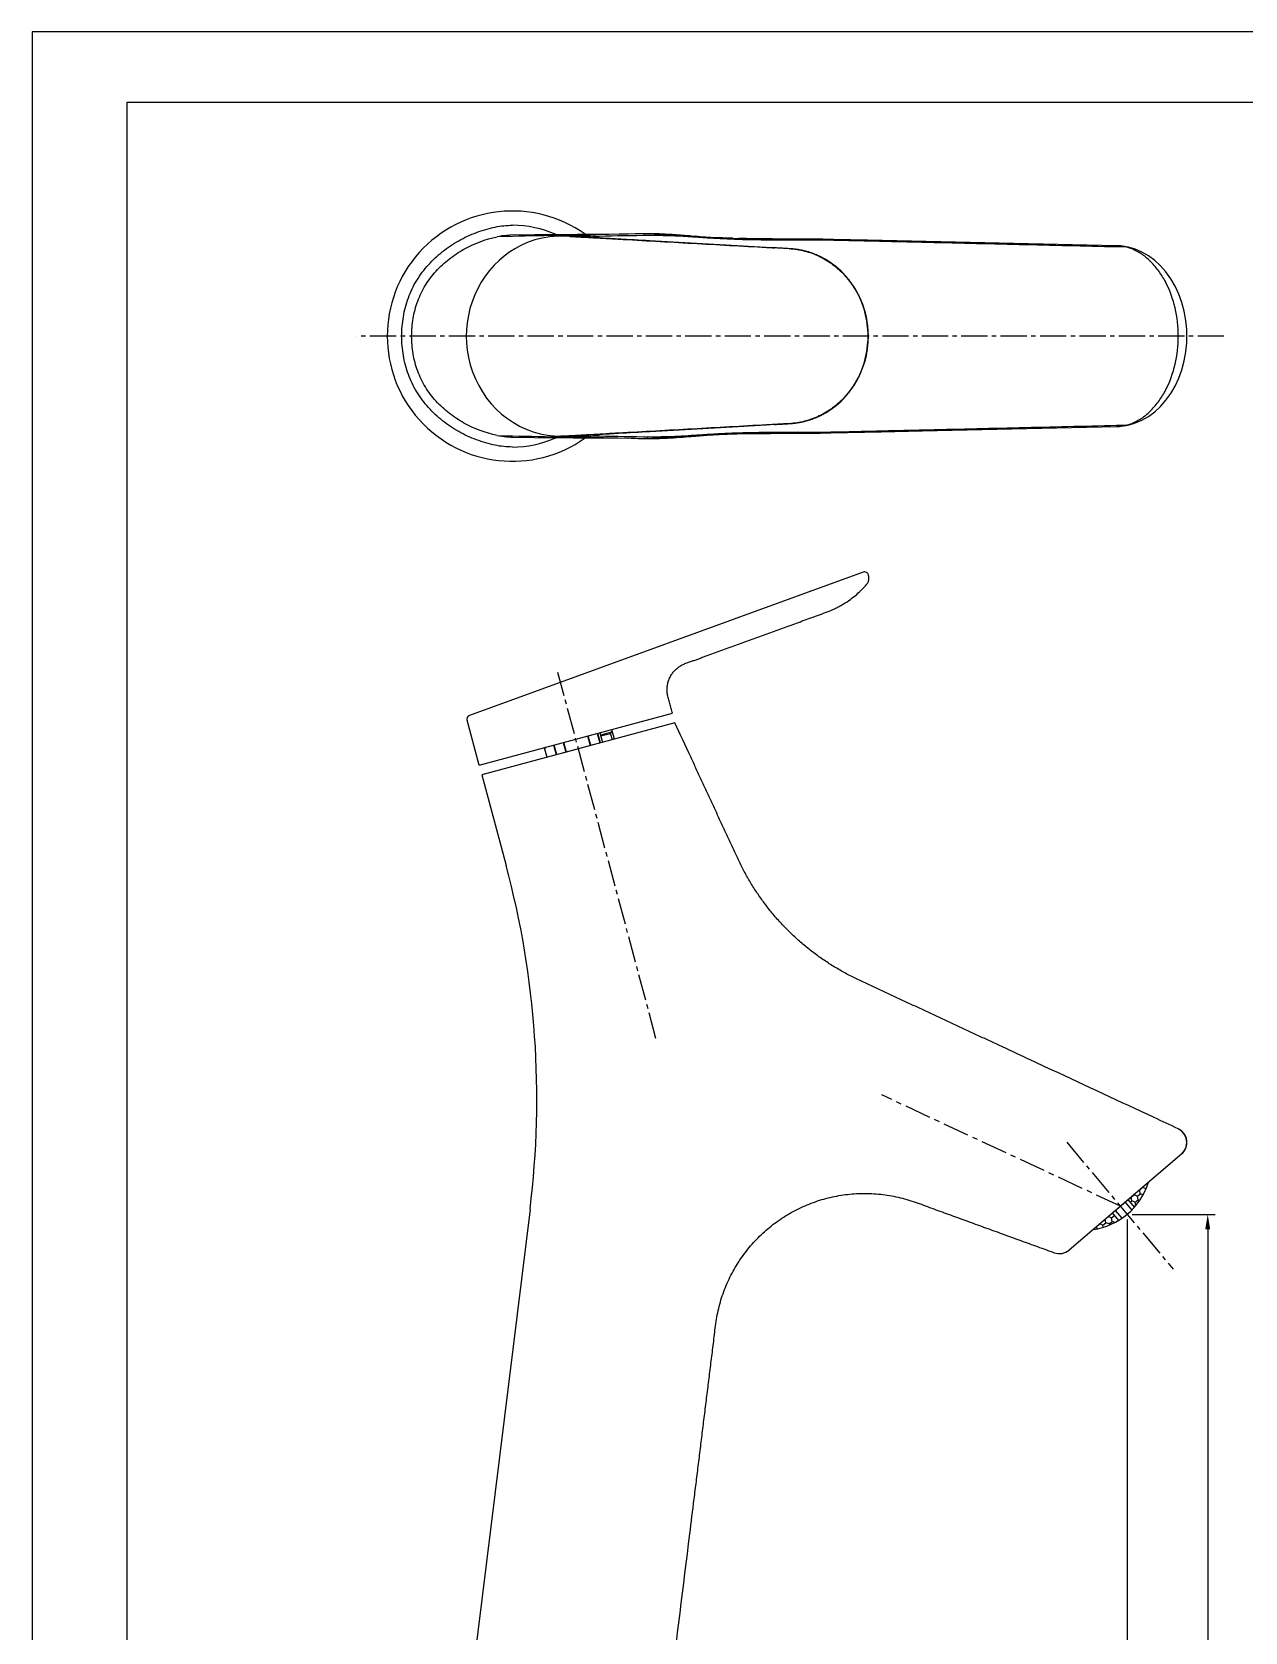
# Model space of a CAD drawing. Extents: x 33808 to 34228, y -33611 to -33017.
# Drawn here: x 33807.5 to 34049.9, y -33336.7 to -33017 of the extents above; entities that cross this region are included whole.
import ezdxf

# ---------------------------------------------------------------- set-up
doc = ezdxf.new("R2010")
doc.units = 0
doc.header["$LTSCALE"] = 7
doc.header["$MEASUREMENT"] = 0
doc.linetypes.add('CENTER', pattern=[2, 1.25, -0.25, 0.25, -0.25])
doc.linetypes.add('CENTER2', pattern=[1.125, 0.75, -0.125, 0.125, -0.125])
doc.layers.get('0').update_dxf_attribs({"color": 2, "linetype": 'CONTINUOUS'})
for name, color, linetype in [('08_ALL_FEATURES', 7, 'CONTINUOUS'), ('29313-SHAPE', 7, 'CONTINUOUS'), ('CENTER', 1, 'CENTER'), ('CL', 1, 'CENTER'), ('D', 2, 'CONTINUOUS'), ('DWG', 7, 'CONTINUOUS'), ('TLTB_BODY-SHAPE', 7, 'CONTINUOUS'), ('TXT', 4, 'CONTINUOUS')]:
    doc.layers.add(name, color=color, linetype=linetype)
doc.layers.add('외형선', color=7, linetype='CONTINUOUS', lineweight=30)

msp = doc.modelspace()

# ---------------------------------------------------------------- hatches: boundary and pattern name
at = {"layer": 'D', "ltscale": 0.6}
h = msp.add_hatch(dxfattribs=at)
h.set_pattern_fill('HONEY', color=256, scale=6, angle=400)
h.set_pattern_definition([(40, (30583.98104, -37463.3925), (0.4442972, 1.22069652), [0.75, -1.5]), (160, (30583.98104, -37463.3925), (-1.2793028, -0.2255756), [0.75, -1.5]), (100, (30583.98104, -37463.3925), (-0.8350056, 0.99512092), [-1.5, 0.75])])
h.paths.add_polyline_path([(34027.82, -33251.83, 0.104208), (34030.55, -33246.97), (34026.55, -33250.33)])
edge = h.paths.add_edge_path()
edge.add_line((34023.42, -33252.97), (34019.53, -33256.3))
edge.add_arc((34017.65, -33242.91), 13.52, 637.9964, 661.2819)
edge.add_line((34024.67, -33254.47), (34023.42, -33252.97))

# ---------------------------------------------------------------- linework, layer by layer
at = {"color": 7, "linetype": 'Continuous'}
for p, q in [((33973.61, -33124.96), (33894.94, -33153.59)), ((33974.69, -33125.63), (33974.65, -33125.5)), ((33896.84, -33163.5), (33894.44, -33154.55)), ((33935.99, -33155.08), (33897.4, -33165.42)), ((33916.16, -33158.32), (33935.47, -33153.15)), ((33896.84, -33163.5), (33916.16, -33158.32)), ((33920.5, -33157.16), (33921.02, -33159.09)), ((33920.98, -33157.03), (33921.5, -33158.96)), ((33923.11, -33157.24), (33921.18, -33157.75)), ((33923.11, -33157.24), (33923.46, -33156.62)), ((33923.11, -33157.24), (33923.43, -33158.44)), ((33923.92, -33158.31), (33923.4, -33156.38)), ((33909.88, -33160.01), (33910.39, -33161.94)), ((33911.81, -33159.49), (33912.33, -33161.42)), ((33897.4, -33165.42), (33902.26, -33183.55)), ((33897.4, -33165.42), (33902.26, -33183.55)), ((34037.23, -33241.18), (34014.74, -33260.4)), ((33907.03, -33252.24), (33883.38, -33443.51)), ((33907.03, -33252.24), (33883.38, -33443.51))]:
    msp.add_line(p, q, dxfattribs=at)
at = {"linetype": 'Continuous'}
msp.add_lwpolyline([(34227.53, -33611.02), (34227.53, -33017.02), (33807.53, -33017.02), (33807.53, -33611.02)], close=True, dxfattribs=at)
at = {"color": 7, "linetype": 'Continuous'}
for points in [[(33974.75, -33126.18), (33974.75, -33126.02), (33974.71, -33125.74), (33974.69, -33125.63)], [(34037.23, -33241.18), (34037.79, -33240.54), (34038.15, -33239.77), (34038.28, -33238.92), (34038.16, -33238.08), (34037.82, -33237.3), (34037.26, -33236.65), (34036.54, -33236.18)], [(34011.76, -33260.94), (34012.54, -33261.11), (34013.32, -33261.07), (34014.07, -33260.83), (34014.74, -33260.4)]]:
    msp.add_lwpolyline(points, dxfattribs=at)
for centre, radius, start, end in [((33895.21, -33154.34), 0.799, 109.974, 195.0358), ((33728.35, -33230.15), 180.04, 352.9525, 15), ((34035.28, -33238.9), 3, 310.4906, 65.0497), ((34012.79, -33258.12), 3, 249.9849, 310.5297)]:
    msp.add_arc(centre, radius, start, end, dxfattribs=at)
for points, knots in [([(33935.47, -33153.15), (33935.39, -33152.82), (33935.26, -33152.33), (33935.08, -33151.68), (33934.9, -33151.02), (33934.67, -33150.23), (33934.48, -33149.35), (33934.39, -33148.54), (33934.43, -33147.78), (33934.58, -33147.04), (33934.83, -33146.31), (33935.17, -33145.59), (33935.62, -33144.94), (33936.16, -33144.36), (33936.77, -33143.87), (33937.44, -33143.46), (33938.16, -33143.15), (33938.9, -33142.89), (33939.65, -33142.64), (33940.39, -33142.38), (33941.12, -33142.11), (33941.86, -33141.83), (33942.84, -33141.47), (33944.07, -33141.03), (33945.55, -33140.49), (33947.02, -33139.95), (33948.49, -33139.42), (33949.97, -33138.88), (33951.93, -33138.17), (33954.39, -33137.27), (33956.85, -33136.38), (33958.81, -33135.66), (33960.3, -33135.12), (33961.81, -33134.57), (33963.08, -33134.11), (33964.1, -33133.73), (33965.13, -33133.37), (33966.4, -33132.9), (33967.65, -33132.39), (33968.63, -33131.91), (33969.57, -33131.39), (33970.72, -33130.66), (33972.01, -33129.67), (33973.22, -33128.57), (33973.96, -33127.78), (33974.31, -33127.37)], [0, 0, 0, 0, 0.019585, 0.029465, 0.039521, 0.059386, 0.077044, 0.092344, 0.106569, 0.121037, 0.13617, 0.151608, 0.167014, 0.182276, 0.197452, 0.212577, 0.227731, 0.242989, 0.258282, 0.273527, 0.288739, 0.303943, 0.319159, 0.349612, 0.38006, 0.410504, 0.44095, 0.471396, 0.501842, 0.562727, 0.623652, 0.653994, 0.684518, 0.715743, 0.747451, 0.763357, 0.779234, 0.810841, 0.842287, 0.858002, 0.873745, 0.905295, 0.936892, 0.968469, 1, 1, 1, 1]), ([(33974.65, -33125.5), (33974.63, -33125.4), (33974.52, -33125.2), (33974.26, -33124.97), (33973.93, -33124.89), (33973.71, -33124.92), (33973.61, -33124.96)], [0, 0, 0, 0, 0.241826, 0.49999, 0.758155, 1, 1, 1, 1]), ([(33974.31, -33127.37), (33974.45, -33127.21), (33974.67, -33126.83), (33974.75, -33126.4), (33974.75, -33126.18)], [0, 0, 0, 0, 0.499737, 1, 1, 1, 1]), ([(34036.55, -33236.18), (34034.94, -33235.43), (34026.53, -33231.51), (34014.36, -33225.84), (34003.03, -33220.56), (33997.75, -33218.1), (33995.48, -33217.05), (33993.22, -33215.99), (33990.96, -33214.94), (33988.69, -33213.88), (33986.43, -33212.83), (33984.16, -33211.77), (33981.9, -33210.72), (33979.63, -33209.66), (33977.37, -33208.61), (33975.11, -33207.55), (33972.83, -33206.5), (33970.61, -33205.42), (33968.43, -33204.2), (33966.29, -33202.86), (33964.25, -33201.44), (33962.27, -33199.9), (33960.38, -33198.27), (33958.57, -33196.55), (33956.84, -33194.74), (33955.21, -33192.85), (33953.67, -33190.87), (33952.23, -33188.81), (33950.91, -33186.71), (33949.68, -33184.52), (33948.58, -33182.29), (33947.55, -33180.02), (33946.49, -33177.75), (33945.44, -33175.48), (33944.39, -33173.22), (33943.34, -33170.95), (33942.29, -33168.68), (33941.24, -33166.42), (33940.19, -33164.15), (33938.44, -33160.37), (33937.04, -33157.35), (33935.99, -33155.08)], [0, 0, 0, 0, 0.039389, 0.205649, 0.298015, 0.316488, 0.334962, 0.353435, 0.371908, 0.390381, 0.408855, 0.427328, 0.445801, 0.464275, 0.482748, 0.501221, 0.519694, 0.538168, 0.556641, 0.575114, 0.593588, 0.612061, 0.630534, 0.649007, 0.667481, 0.685954, 0.704427, 0.722901, 0.741374, 0.759847, 0.778321, 0.796794, 0.815267, 0.83374, 0.852214, 0.870687, 0.88916, 0.907634, 0.926107, 0.94458, 1, 1, 1, 1]), ([(33923.4, -33443.02), (33923.53, -33441.94), (33923.81, -33439.71), (33924.24, -33436.24), (33924.67, -33432.75), (33925.1, -33429.25), (33925.54, -33425.74), (33925.97, -33422.24), (33926.4, -33418.74), (33926.84, -33415.23), (33928.13, -33404.72), (33929.87, -33390.71), (33932.47, -33369.69), (33935.35, -33346.33), (33937.95, -33325.31), (33939.68, -33311.3), (33940.26, -33306.63), (33940.7, -33303.13), (33941.13, -33299.62), (33941.56, -33296.12), (33941.99, -33292.61), (33942.43, -33289.11), (33942.86, -33285.61), (33943.29, -33282.1), (33943.74, -33278.6), (33944.12, -33275.09), (33944.75, -33271.65), (33945.84, -33268.27), (33947.33, -33265), (33949.16, -33261.99), (33951.34, -33259.2), (33953.82, -33256.7), (33956.61, -33254.48), (33959.57, -33252.65), (33962.79, -33251.14), (33966.15, -33250.03), (33969.61, -33249.32), (33973.13, -33249.03), (33976.67, -33249.15), (33980.16, -33249.67), (33983.58, -33250.64), (33986.86, -33251.89), (33990.19, -33253.09), (33993.5, -33254.3), (33996.82, -33255.5), (34000.14, -33256.71), (34003.45, -33257.92), (34006.77, -33259.12), (34009.54, -33260.13), (34011.2, -33260.73), (34011.76, -33260.94)], [0, 0, 0, 0, 0.01304, 0.027039, 0.041038, 0.055036, 0.069035, 0.083033, 0.097032, 0.11103, 0.125029, 0.223019, 0.279013, 0.377003, 0.50299, 0.530988, 0.544986, 0.558985, 0.572983, 0.586982, 0.60098, 0.614979, 0.628978, 0.642976, 0.656975, 0.670973, 0.684972, 0.698971, 0.712969, 0.726968, 0.740966, 0.754965, 0.768963, 0.782962, 0.796961, 0.810959, 0.824958, 0.838956, 0.852955, 0.866953, 0.880952, 0.894951, 0.908949, 0.922948, 0.936946, 0.950945, 0.964943, 0.978942, 0.992941, 1, 1, 1, 1])]:
    msp.add_open_spline(points, degree=3, knots=knots, dxfattribs=at)
msp.add_open_spline([(33974.75, -33126.18), (33974.76, -33126), (33974.74, -33125.81), (33974.69, -33125.63)], degree=3, dxfattribs=at)
at = {"layer": '08_ALL_FEATURES', "color": 7, "linetype": 'Continuous'}
for p, q in [((33919.58, -33159.48), (33913.76, -33161.04)), ((34023.79, -33252.66), (34027.96, -33249.1))]:
    msp.add_line(p, q, dxfattribs=at)
at = {"layer": '29313-SHAPE', "color": 7, "linetype": 'Continuous'}
for p, q in [((33914.65, -33057.8), (33913.16, -33057.8)), ((33914.18, -33057.8), (33914.17, -33057.8)), ((33914.91, -33057.8), (33914.65, -33057.8)), ((33915.05, -33057.8), (33914.91, -33057.8)), ((33914.97, -33057.86), (33915.37, -33057.86)), ((33917.19, -33057.95), (33916.15, -33057.85)), ((33916.93, -33057.92), (33916.92, -33057.92)), ((33917.14, -33057.98), (33917, -33057.97)), ((33917.58, -33058.01), (33917.14, -33057.98)), ((33918.2, -33058.04), (33917.19, -33057.95)), ((33917.71, -33058.01), (33917.58, -33058.01)), ((33918.05, -33058.03), (33917.71, -33058.01)), ((33918.34, -33058.05), (33918.05, -33058.03)), ((33918.23, -33058.04), (33918.06, -33058.03)), ((33918.06, -33058.04), (33919.82, -33058.14)), ((33919.55, -33058.12), (33918.23, -33058.04)), ((33920.54, -33058.17), (33919.55, -33058.12)), ((33958.84, -33060.32), (33920.54, -33058.17)), ((33956.06, -33060.16), (33955.13, -33060.11)), ((33959.23, -33060.35), (33957.81, -33060.26)), ((33958.84, -33060.32), (33958.89, -33060.32)), ((33959.01, -33060.32), (33958.89, -33060.32)), ((33959.12, -33060.33), (33959.01, -33060.32)), ((33959.23, -33060.35), (33959.01, -33060.33)), ((33959.23, -33060.34), (33959.12, -33060.33)), ((33965.29, -33062.05), (33965.25, -33062.03)), ((33894.83, -33077.79), (33894.3, -33077.79)), ((33958.84, -33095.27), (33954.3, -33095.52)), ((33957.79, -33095.33), (33959.23, -33095.24)), ((33958.84, -33095.27), (33958.89, -33095.27)), ((33958.89, -33095.27), (33959.01, -33095.27)), ((33959.01, -33095.27), (33959.12, -33095.26)), ((33959.12, -33095.26), (33959.23, -33095.25)), ((33914.15, -33097.79), (33913.16, -33097.79)), ((33914.12, -33097.79), (33914.15, -33097.79)), ((33914.24, -33097.79), (33914.4, -33097.79)), ((33914.4, -33097.79), (33914.73, -33097.79)), ((33914.73, -33097.79), (33915.1, -33097.79)), ((33914.97, -33097.73), (33915.37, -33097.73)), ((33915.1, -33097.79), (33915.2, -33097.79)), ((33915.2, -33097.79), (33916.01, -33097.79)), ((33916.94, -33097.66), (33916.92, -33097.67)), ((33916.92, -33097.67), (33916.96, -33097.66)), ((33916.96, -33097.66), (33917.19, -33097.64)), ((33916.99, -33097.62), (33917.14, -33097.61)), ((33917.14, -33097.61), (33917.58, -33097.58)), ((33917.19, -33097.64), (33918.2, -33097.55)), ((33917.58, -33097.58), (33917.71, -33097.58)), ((33917.71, -33097.58), (33918.05, -33097.56)), ((33919.82, -33097.45), (33918.05, -33097.55)), ((33918.05, -33097.56), (33918.31, -33097.54)), ((33918.05, -33097.56), (33918.33, -33097.54)), ((33918.31, -33097.54), (33954.3, -33095.53))]:
    msp.add_line(p, q, dxfattribs=at)
for points in [[(33913.42, -33057.8), (33912.6, -33057.8), (33910.97, -33057.94), (33909.45, -33058.19), (33908.01, -33058.56), (33906.65, -33059.04), (33905.36, -33059.6), (33904.14, -33060.25), (33902.98, -33060.98), (33901.88, -33061.79), (33900.84, -33062.67), (33899.85, -33063.64), (33898.92, -33064.69), (33898.07, -33065.82), (33897.29, -33067.01), (33896.59, -33068.27), (33895.98, -33069.57), (33895.46, -33070.92), (33895.03, -33072.3), (33894.71, -33073.7), (33894.47, -33075.12), (33894.34, -33076.53), (33894.3, -33077.79)], [(33916.08, -33057.8), (33916.05, -33057.8), (33915, -33057.8)], [(33974.65, -33077.79), (33974.61, -33076.63), (33974.48, -33075.31), (33974.25, -33074), (33973.92, -33072.71), (33973.51, -33071.44), (33973, -33070.21), (33972.4, -33069.01), (33971.72, -33067.88), (33970.95, -33066.79), (33970.11, -33065.78), (33969.2, -33064.84), (33968.22, -33063.97), (33967.19, -33063.19), (33966.11, -33062.5), (33964.99, -33061.9), (33963.84, -33061.39), (33962.66, -33060.98), (33961.48, -33060.67), (33960.29, -33060.46), (33959.23, -33060.35)], [(33965.29, -33062.06), (33965.26, -33062.04), (33965.25, -33062.04)], [(33894.3, -33077.79), (33894.35, -33079.11), (33894.49, -33080.59), (33894.74, -33082.06), (33895.1, -33083.51), (33895.55, -33084.94), (33896.11, -33086.33), (33896.77, -33087.67), (33897.52, -33088.95), (33898.36, -33090.17), (33899.28, -33091.32), (33900.28, -33092.39), (33901.36, -33093.37), (33902.5, -33094.27), (33903.7, -33095.08), (33904.96, -33095.79), (33906.28, -33096.4), (33907.64, -33096.91), (33909.05, -33097.3), (33910.49, -33097.59), (33911.82, -33097.74)], [(33959.23, -33095.24), (33960.27, -33095.14), (33961.46, -33094.92), (33962.64, -33094.61), (33963.82, -33094.2), (33964.97, -33093.7), (33966.1, -33093.1), (33967.18, -33092.41), (33968.21, -33091.63), (33969.19, -33090.76), (33970.1, -33089.82), (33970.94, -33088.81), (33971.71, -33087.73), (33972.39, -33086.6), (33972.99, -33085.41), (33973.49, -33084.18), (33973.91, -33082.92), (33974.24, -33081.63), (33974.47, -33080.31), (33974.61, -33078.98), (33974.65, -33077.79)], [(33911.82, -33097.74), (33911.91, -33097.75), (33912.16, -33097.77), (33912.42, -33097.78), (33912.7, -33097.79), (33912.99, -33097.79), (33913.16, -33097.79)]]:
    msp.add_lwpolyline(points, dxfattribs=at)
for centre, radius, start, end in [((33913.16, -33078.96), 21.17, 89.2854, 89.9858), ((33913.1, -33083.21), 25.41, 87.6263, 89.2704), ((33914.13, -33063.56), 5.77, 89.6233, 89.8175), ((33912.85, -33090.14), 32.35, 87.4744, 87.6907), ((33914.11, -33065.58), 7.79, 88.8721, 89.5422), ((33912.47, -33098.32), 40.54, 86.4759, 87.455), ((33913.28, -33084.56), 26.78, 85.519, 86.7024), ((33954.64, -32402.99), 656.07, 266.53282, 266.8032), ((33912.96, -33088.75), 30.99, 85.3803, 85.5344), ((33916.02, -33075.39), 17.6, 84.8664, 86.7694), ((33916, -33075.7), 17.9, 83.3523, 84.8675), ((33915.97, -33075.9), 18.11, 82.4789, 83.3535), ((33915.93, -33076.21), 18.42, 79.7483, 82.4738), ((33956.92, -32384.32), 674.83, 266.72215, 266.84073), ((33993.44, -32362.67), 698.49, 266.78694, 266.91611), ((33927.83, -33580.83), 521.44, 86.7386, 86.918), ((33946.28, -33256.61), 196.69, 86.3234, 86.7316), ((33958, -33075.93), 15.64, 86.4299, 86.9289), ((33958, -33075.95), 15.66, 85.4903, 86.4298), ((33958.26, -33074.79), 14.48, 83.9371, 86.1666), ((33958.23, -33075.08), 14.77, 81.6295, 83.9365), ((33958.19, -33075.37), 15.06, 79.6814, 81.6304), ((33958.13, -33075.71), 15.41, 76.8583, 79.6778), ((33958.07, -33075.96), 15.66, 75.3496, 76.8636), ((33958.04, -33076.06), 15.76, 72.2158, 75.3479), ((33958.02, -33076.13), 15.84, 71.0812, 72.2173), ((33958, -33076.18), 15.9, 67.562, 71.0797), ((33957.99, -33076.22), 15.94, 66.8801, 67.5628), ((33957.96, -33076.29), 16.01, 62.9066, 66.8774), ((33993.46, -33793.19), 698.76, 93.08405, 93.21312), ((33927.89, -32575.98), 520.22, 273.082, 273.2623), ((33946.29, -32899.14), 196.53, 273.2696, 273.677), ((33958.08, -33080.24), 15.05, 272.9091, 273.416), ((33958.08, -33080.19), 15.1, 273.4163, 274.4001), ((33958.26, -33080.8), 14.48, 273.8331, 275.9704), ((33958.23, -33080.51), 14.77, 275.9715, 278.335), ((33958.19, -33080.22), 15.06, 278.334, 280.3061), ((33958.13, -33079.89), 15.39, 280.3094, 283.109), ((33958.07, -33079.65), 15.65, 283.104, 284.6587), ((33958.05, -33079.54), 15.75, 284.6604, 287.7532), ((33958.02, -33079.47), 15.83, 287.7517, 288.9549), ((33958, -33079.41), 15.89, 288.9565, 292.4052), ((33957.98, -33079.37), 15.94, 292.4044, 293.1867), ((33957.95, -33079.28), 16.03, 293.1898, 297.0552), ((33957.92, -33079.23), 16.09, 297.0531, 297.3378), ((33914.15, -33092.73), 5.06, 269.9788, 270.1761), ((33914.15, -33092.01), 5.78, 270.1821, 270.6624), ((33954.59, -33751.68), 655.15, 93.19731, 93.46739), ((33912.37, -33058.85), 38.99, 273.8869, 274.4148), ((33912.99, -33067.24), 30.58, 274.4699, 274.6261), ((33916.02, -33080.19), 17.6, 273.2306, 275.1405), ((33916, -33079.89), 17.9, 275.1393, 276.6235), ((33915.97, -33079.69), 18.11, 276.6224, 277.5311), ((33951.82, -33680.55), 583.97, 93.15002, 93.2871), ((33915.93, -33079.38), 18.42, 277.536, 280.2382)]:
    msp.add_arc(centre, radius, start, end, dxfattribs=at)
for points, knots in [([(33914.82, -33057.82), (33914.76, -33057.82), (33914.58, -33057.81), (33914.4, -33057.8), (33914.27, -33057.8)], [0, 0, 0, 0, 0.296743, 1, 1, 1, 1]), ([(33915.45, -33057.86), (33915.56, -33057.87), (33916.13, -33057.89), (33916.69, -33057.92), (33917.15, -33057.95)], [0, 0, 0, 0, 0.192787, 1, 1, 1, 1]), ([(33917, -33057.97), (33916.86, -33057.96), (33916.34, -33057.93), (33915.82, -33057.89), (33915.45, -33057.87)], [0, 0, 0, 0, 0.277612, 1, 1, 1, 1]), ([(33917.01, -33057.82), (33916.87, -33057.82), (33916.66, -33057.82), (33916.38, -33057.82), (33916.21, -33057.82), (33916.1, -33057.82), (33916.04, -33057.82), (33916.01, -33057.82), (33915.99, -33057.82), (33915.98, -33057.83), (33915.97, -33057.83), (33915.97, -33057.83), (33915.96, -33057.83), (33915.97, -33057.83), (33915.97, -33057.83), (33915.98, -33057.83), (33915.99, -33057.83), (33916.01, -33057.84), (33916.03, -33057.84), (33916.08, -33057.84), (33916.12, -33057.85), (33916.15, -33057.85)], [0, 0, 0, 0, 0.343618, 0.524364, 0.684649, 0.749589, 0.800655, 0.82018, 0.835287, 0.845702, 0.849082, 0.851221, 0.852177, 0.853004, 0.855007, 0.858301, 0.868807, 0.884521, 0.905446, 0.931637, 1, 1, 1, 1]), ([(33917.15, -33057.95), (33917.19, -33057.95), (33917.33, -33057.96), (33917.48, -33057.97), (33917.58, -33057.98)], [0, 0, 0, 0, 0.26883, 1, 1, 1, 1]), ([(33919.73, -33058.13), (33919.73, -33058.13), (33919.76, -33058.13), (33919.79, -33058.13), (33919.82, -33058.13)], [0, 0, 0, 0, 0.192486, 1, 1, 1, 1]), ([(33924.67, -33058.4), (33924.26, -33058.38), (33922.65, -33058.29), (33921.03, -33058.2), (33919.82, -33058.13)], [0, 0, 0, 0, 0.250182, 1, 1, 1, 1]), ([(33924.67, -33058.4), (33924.67, -33058.4), (33924.69, -33058.4), (33924.7, -33058.41), (33924.72, -33058.41)], [0, 0, 0, 0, 0.203398, 1, 1, 1, 1]), ([(33924.72, -33058.41), (33927.18, -33058.55), (33932.11, -33058.82), (33939.51, -33059.24), (33946.9, -33059.65), (33951.83, -33059.93), (33954.3, -33060.06)], [0, 0, 0, 0, 0.250004, 0.500011, 0.750008, 1, 1, 1, 1]), ([(33949.62, -33059.8), (33943.4, -33059.45), (33935.1, -33058.99), (33926.79, -33058.52), (33924.72, -33058.41)], [0, 0, 0, 0, 0.749974, 1, 1, 1, 1]), ([(33959.23, -33060.34), (33960.26, -33060.42), (33962.31, -33060.79), (33965.22, -33061.93), (33967.88, -33063.62), (33970.2, -33065.82), (33971.77, -33067.98), (33972.79, -33069.88), (33973.63, -33071.88), (33974.35, -33074.52), (33974.55, -33076.7), (33974.55, -33077.79)], [0, 0, 0, 0, 0.121125, 0.243046, 0.366068, 0.490463, 0.616264, 0.679703, 0.743437, 0.871486, 1, 1, 1, 1]), ([(33974.58, -33077.79), (33974.58, -33076.17), (33974.25, -33073.72), (33973.2, -33070.65), (33972.12, -33068.48), (33970.75, -33066.5), (33969.14, -33064.74), (33967.32, -33063.23), (33965.98, -33062.41), (33965.29, -33062.05)], [0, 0, 0, 0, 0.254122, 0.38079, 0.506668, 0.631591, 0.755455, 0.878241, 1, 1, 1, 1]), ([(33974.55, -33077.79), (33974.55, -33079.97), (33973.96, -33083.25), (33972.09, -33087.16), (33970.2, -33089.77), (33967.88, -33091.97), (33965.22, -33093.66), (33962.31, -33094.8), (33960.26, -33095.17), (33959.23, -33095.25)], [0, 0, 0, 0, 0.25584, 0.383021, 0.508991, 0.63353, 0.756677, 0.878741, 1, 1, 1, 1]), ([(33965.31, -33093.52), (33966, -33093.17), (33967.34, -33092.35), (33969.16, -33090.84), (33970.76, -33089.08), (33972.12, -33087.1), (33973.2, -33084.94), (33974.26, -33081.87), (33974.58, -33079.42), (33974.58, -33077.79)], [0, 0, 0, 0, 0.121776, 0.244582, 0.368434, 0.493316, 0.619185, 0.745851, 1, 1, 1, 1]), ([(33914.15, -33097.77), (33914.08, -33097.78), (33913.79, -33097.79), (33913.5, -33097.79), (33913.29, -33097.79)], [0, 0, 0, 0, 0.248999, 1, 1, 1, 1]), ([(33914.97, -33097.73), (33914.9, -33097.73), (33914.63, -33097.75), (33914.36, -33097.76), (33914.15, -33097.77)], [0, 0, 0, 0, 0.248962, 1, 1, 1, 1]), ([(33914.22, -33097.79), (33914.27, -33097.79), (33914.53, -33097.79), (33914.8, -33097.77), (33915.01, -33097.76)], [0, 0, 0, 0, 0.187586, 1, 1, 1, 1]), ([(33915.24, -33097.79), (33915.44, -33097.79), (33915.81, -33097.79), (33916.18, -33097.78), (33916.36, -33097.77)], [0, 0, 0, 0, 0.538306, 1, 1, 1, 1]), ([(33915.45, -33097.72), (33915.56, -33097.72), (33916.08, -33097.68), (33916.59, -33097.64), (33916.99, -33097.62)], [0, 0, 0, 0, 0.217963, 1, 1, 1, 1]), ([(33915.45, -33097.73), (33915.56, -33097.72), (33916.13, -33097.7), (33916.69, -33097.67), (33917.15, -33097.64)], [0, 0, 0, 0, 0.192777, 1, 1, 1, 1]), ([(33916.99, -33097.66), (33916.86, -33097.67), (33916.68, -33097.69), (33916.45, -33097.71), (33916.31, -33097.72), (33916.2, -33097.73), (33916.12, -33097.74), (33916.07, -33097.75), (33916.04, -33097.75), (33916.01, -33097.75), (33916, -33097.76), (33915.98, -33097.76), (33915.97, -33097.76), (33915.97, -33097.76), (33915.98, -33097.76), (33915.98, -33097.76), (33916, -33097.76), (33916.02, -33097.76), (33916.04, -33097.76), (33916.07, -33097.77), (33916.11, -33097.77), (33916.21, -33097.77), (33916.29, -33097.77), (33916.35, -33097.77)], [0, 0, 0, 0, 0.277866, 0.391641, 0.488827, 0.569426, 0.633673, 0.659589, 0.681269, 0.698698, 0.711993, 0.721291, 0.726731, 0.728534, 0.731004, 0.737106, 0.746832, 0.760017, 0.776476, 0.796018, 0.818436, 0.871025, 1, 1, 1, 1]), ([(33917.01, -33097.77), (33916.85, -33097.78), (33916.51, -33097.79), (33916.18, -33097.79), (33916.01, -33097.79)], [0, 0, 0, 0, 0.500005, 1, 1, 1, 1]), ([(33916.36, -33097.77), (33916.41, -33097.77), (33916.63, -33097.77), (33916.85, -33097.77), (33917.02, -33097.77)], [0, 0, 0, 0, 0.256696, 1, 1, 1, 1]), ([(33917.15, -33097.64), (33917.19, -33097.64), (33917.33, -33097.63), (33917.48, -33097.61), (33917.59, -33097.6)], [0, 0, 0, 0, 0.269167, 1, 1, 1, 1]), ([(33919.73, -33097.46), (33919.74, -33097.46), (33919.76, -33097.46), (33919.79, -33097.46), (33919.82, -33097.46)], [0, 0, 0, 0, 0.192632, 1, 1, 1, 1]), ([(33919.82, -33097.46), (33920.22, -33097.43), (33921.84, -33097.34), (33923.45, -33097.25), (33924.67, -33097.18)], [0, 0, 0, 0, 0.249539, 1, 1, 1, 1]), ([(33924.67, -33097.18), (33924.67, -33097.18), (33924.69, -33097.18), (33924.7, -33097.18), (33924.72, -33097.18)], [0, 0, 0, 0, 0.202714, 1, 1, 1, 1]), ([(33954.3, -33095.52), (33951.83, -33095.66), (33946.9, -33095.94), (33939.51, -33096.35), (33932.11, -33096.77), (33927.18, -33097.04), (33924.72, -33097.18)], [0, 0, 0, 0, 0.249992, 0.499989, 0.749996, 1, 1, 1, 1]), ([(33924.72, -33097.18), (33926.8, -33097.07), (33935.15, -33096.6), (33943.5, -33096.13), (33949.76, -33095.78)], [0, 0, 0, 0, 0.250032, 1, 1, 1, 1])]:
    msp.add_open_spline(points, degree=3, knots=knots, dxfattribs=at)
for points in [[(33916.08, -33057.8), (33916.39, -33057.8), (33916.7, -33057.81), (33917.01, -33057.82)], [(33919.82, -33058.14), (33921.45, -33058.23), (33923.08, -33058.32), (33924.72, -33058.41)], [(33958.84, -33060.32), (33958.84, -33060.32), (33958.83, -33060.32), (33958.83, -33060.32)], [(33958.84, -33095.27), (33958.84, -33095.27), (33958.83, -33095.27), (33958.83, -33095.27)], [(33924.72, -33097.18), (33923.08, -33097.27), (33921.45, -33097.36), (33919.82, -33097.45)]]:
    msp.add_open_spline(points, degree=3, dxfattribs=at)
at = {"layer": 'CENTER', "linetype": 'CENTER', "ltscale": 0.6}
msp.add_line((34024.98, -33251.64), (33977.3, -33229.41), dxfattribs=at)
at = {"layer": 'CL', "color": 1, "linetype": 'CENTER2'}
for p, q in [((34045.68, -33077.79), (33872.4, -33077.79)), ((33932.2, -33218.11), (33912.62, -33145.03))]:
    msp.add_line(p, q, dxfattribs=at)
at = {"layer": 'CL', "linetype": 'CENTER2'}
msp.add_line((34014.27, -33238.88), (34035.55, -33264.23), dxfattribs=at)
at = {"layer": 'D'}
for p, q in [((33923.29, -33156.93), (33921.11, -33157.51)), ((34026.35, -33254.27), (34026.35, -33380.77)), ((34027.35, -33253.27), (34043.94, -33253.27)), ((34042.44, -33256.27), (34042.44, -33447.27))]:
    msp.add_line(p, q, dxfattribs=at)
at = {"layer": 'D', "linetype": 'Continuous'}
msp.add_line((33909.95, -33160.3), (33910.17, -33159.93), dxfattribs=at)
at = {"layer": 'D'}
msp.add_solid([(34041.94, -33256.27), (34042.94, -33256.27), (34042.44, -33253.27)], dxfattribs=at)
at = {"layer": 'DWG'}
for p, q in [((34031.08, -33246.44), (34031.08, -33246.43)), ((34027.3, -33252.38), (34025.98, -33250.81)), ((34027.82, -33251.83), (34026.55, -33250.33)), ((34024.67, -33254.47), (34023.41, -33252.96)), ((34025.31, -33254.05), (34023.99, -33252.48))]:
    msp.add_line(p, q, dxfattribs=at)
for start, end in [(310, 343.0334), (277.9964, 310)]:
    msp.add_arc((34017.65, -33242.91), 13.52, start, end, dxfattribs=at)
at = {"layer": 'TLTB_BODY-SHAPE', "color": 7, "linetype": 'Continuous'}
for p, q in [((33903.51, -33057.87), (33900.47, -33057.95)), ((33907.99, -33057.57), (33903.21, -33057.64)), ((33924.82, -33057.41), (33907.99, -33057.57)), ((33916.26, -33057.61), (33913.76, -33057.66)), ((33918.07, -33057.61), (33916.24, -33057.67)), ((33920.2, -33057.55), (33918.07, -33057.61)), ((33928.05, -33057.37), (33920.2, -33057.55)), ((33926.63, -33057.4), (33924.82, -33057.41)), ((33928.61, -33057.37), (33928.05, -33057.37)), ((33929.16, -33057.36), (33928.61, -33057.37)), ((33929.57, -33057.36), (33929.16, -33057.36)), ((33929.86, -33057.36), (33929.57, -33057.36)), ((33929.86, -33057.7), (33929.63, -33057.71)), ((33929.86, -33057.36), (33929.99, -33057.36)), ((33931.89, -33057.36), (33930.06, -33057.36)), ((33931.59, -33057.7), (33931.47, -33057.7)), ((33932.05, -33057.36), (33931.84, -33057.36)), ((33931.84, -33057.36), (33931.88, -33057.36)), ((33931.84, -33057.39), (33931.88, -33057.39)), ((33931.84, -33057.39), (33931.87, -33057.39)), ((33932.87, -33057.37), (33931.89, -33057.36)), ((33938.87, -33057.95), (33938.59, -33057.93)), ((33938.89, -33057.74), (33939.1, -33057.76)), ((33940.29, -33058.04), (33940.08, -33058.03)), ((33940.09, -33057.84), (33940.39, -33057.87)), ((33947.48, -33058.45), (33947.29, -33058.44)), ((33947.31, -33058.25), (33948.74, -33058.28)), ((33947.57, -33058.25), (33947.31, -33058.25)), ((33947.62, -33058.45), (33947.48, -33058.45)), ((33947.91, -33058.47), (33947.62, -33058.45)), ((33950.27, -33058.31), (33948.74, -33058.28)), ((33951.79, -33058.33), (33950.27, -33058.31)), ((33953.39, -33058.35), (33951.79, -33058.33)), ((33955.38, -33058.36), (33953.39, -33058.35)), ((33962.27, -33058.39), (33955.38, -33058.36)), ((33963.89, -33058.4), (33962.27, -33058.39)), ((33965.54, -33058.42), (33963.89, -33058.4)), ((33967.68, -33058.46), (33965.54, -33058.42)), ((33974.45, -33058.62), (33967.68, -33058.46)), ((34024.22, -33059.73), (33974.45, -33058.62)), ((34026.28, -33060.03), (34024.22, -33059.98)), ((34026.73, -33060.07), (34026.72, -33060.06)), ((33900.47, -33097.64), (33903.51, -33097.72)), ((33903.51, -33097.95), (33903.21, -33097.95)), ((33903.21, -33097.95), (33907.99, -33098.02)), ((33907.99, -33098.02), (33915.67, -33098.1)), ((33913.76, -33097.93), (33916.26, -33097.98)), ((33915.67, -33098.1), (33926.63, -33098.19)), ((33917.23, -33097.95), (33919.16, -33098.01)), ((33919.16, -33098.01), (33927.21, -33098.2)), ((33927.21, -33098.2), (33928.05, -33098.21)), ((33928.05, -33098.21), (33928.61, -33098.22)), ((33928.61, -33098.22), (33929.16, -33098.23)), ((33929.16, -33098.23), (33929.57, -33098.23)), ((33929.57, -33098.23), (33929.86, -33098.23)), ((33929.64, -33097.88), (33929.86, -33097.89)), ((33930.06, -33098.23), (33932.05, -33098.23)), ((33930.55, -33098.22), (33930.44, -33098.22)), ((33930.56, -33097.89), (33930.58, -33097.89)), ((33931.6, -33097.89), (33931.82, -33097.89)), ((33931.85, -33098.23), (33931.89, -33098.23)), ((33938.62, -33097.65), (33938.93, -33097.63)), ((33938.79, -33097.85), (33938.96, -33097.84)), ((33940.1, -33097.56), (33940.33, -33097.54)), ((33947.29, -33097.15), (33947.48, -33097.14)), ((33947.31, -33097.34), (33948.45, -33097.31)), ((33947.48, -33097.14), (33947.62, -33097.13)), ((33947.62, -33097.13), (33947.96, -33097.12)), ((33948.45, -33097.31), (33949.94, -33097.28)), ((33949.94, -33097.28), (33951.45, -33097.26)), ((33951.45, -33097.26), (33953.02, -33097.24)), ((33953.02, -33097.24), (33955.06, -33097.23)), ((33955.06, -33097.23), (33960.53, -33097.21)), ((33960.53, -33097.21), (33963.2, -33097.19)), ((33963.2, -33097.19), (33965.1, -33097.17)), ((33965.1, -33097.17), (33967.12, -33097.14)), ((33967.12, -33097.14), (33977.18, -33096.91)), ((33977.18, -33096.91), (33985.4, -33096.72)), ((33985.4, -33096.72), (34024.22, -33095.86)), ((34024.22, -33095.61), (34026.28, -33095.56)), ((34024.22, -33095.86), (34024.22, -33095.86)), ((34026.73, -33095.52), (34026.72, -33095.53))]:
    msp.add_line(p, q, dxfattribs=at)
for points in [[(33938.89, -33057.74), (33937.12, -33057.6), (33935.42, -33057.48), (33934.03, -33057.41), (33932.87, -33057.37)], [(33947.31, -33058.24), (33945.47, -33058.18), (33943.18, -33058.07), (33941.04, -33057.92), (33940.09, -33057.84)], [(34026.72, -33060.06), (34026.16, -33059.94), (34025.63, -33059.85), (34025.09, -33059.78), (34024.55, -33059.74), (34024.22, -33059.73)], [(34038.28, -33077.79), (34038.24, -33076.46), (34038.06, -33074.64), (34037.74, -33072.83), (34037.27, -33071.08), (34036.66, -33069.4), (34035.91, -33067.81), (34035.05, -33066.33), (34034.07, -33064.97), (34033, -33063.75), (34031.84, -33062.68), (34030.59, -33061.76), (34029.25, -33060.99), (34027.8, -33060.38), (34026.73, -33060.07)], [(34026.73, -33095.52), (34027.8, -33095.21), (34029.25, -33094.6), (34030.59, -33093.83), (34031.84, -33092.91), (34033, -33091.84), (34034.07, -33090.62), (34035.05, -33089.26), (34035.91, -33087.78), (34036.66, -33086.19), (34037.27, -33084.51), (34037.74, -33082.75), (34038.06, -33080.95), (34038.24, -33079.13), (34038.28, -33077.79)], [(33916.24, -33097.92), (33916.35, -33097.92), (33917.23, -33097.95)], [(33931.89, -33098.23), (33932.87, -33098.22), (33934.03, -33098.18), (33935.42, -33098.11), (33937.12, -33097.99), (33938.95, -33097.84)], [(33940.11, -33097.75), (33941.04, -33097.67), (33943.18, -33097.52), (33945.47, -33097.41), (33947.31, -33097.34)], [(34024.22, -33095.86), (34024.56, -33095.85), (34025.09, -33095.81), (34025.61, -33095.74), (34026.13, -33095.65), (34026.65, -33095.54), (34026.72, -33095.53)]]:
    msp.add_lwpolyline(points, dxfattribs=at)
for centre, radius, start, end in [((33903.5, -33077.79), 25, 54.4429, 305.5571), ((33903.39, -33077.63), 21.99, 66.2555, 89.6775), ((33903.53, -33072.62), 14.99, 94.5587, 101.8022), ((33903.43, -33071.56), 13.92, 90.928, 94.5049), ((33937.28, -34406.45), 1349, 90.99911, 91.43444), ((33916.65, -33071.24), 13.57, 97.0107, 97.8499), ((33916.72, -33071.88), 14.22, 92.5919, 96.982), ((33916.75, -33072.53), 14.87, 91.9883, 92.6193), ((33916.77, -33073.36), 15.7, 87.3696, 91.9493), ((33945.37, -34862.6), 1805.22, 90.80195, 90.92379), ((33935.28, -33621.01), 563.33, 90.5742, 91.5975), ((33916.58, -33076.42), 18.77, 79.9458, 80.7939), ((33916.58, -33076.4), 18.74, 76.5429, 79.9463), ((33931.63, -33269.14), 211.45, 90.2866, 90.4791), ((33929.65, -33133.96), 76.6, 88.368, 89.7497), ((33931.37, -33210.48), 152.79, 89.9623, 90.2996), ((33931.39, -33170.8), 113.11, 89.7787, 89.8967), ((33931.83, -33104.33), 46.97, 89.9953, 90.1401), ((33931.83, -33104.5), 47.14, 89.7382, 89.9181), ((33931.83, -33105.62), 48.26, 89.0106, 89.7368), ((33918.31, -33386.4), 329.09, 86.2083, 86.4185), ((33978.84, -32583.59), 475.83, 265.2101, 265.3293), ((33951.13, -32925.69), 132.61, 265.3562, 267.7564), ((33951.3, -32917.3), 141.01, 267.822, 268.3784), ((34024.03, -33068), 8.27, 88.2298, 88.6924), ((34023.62, -33069.62), 9.95, 72.0092, 74.4762), ((34023.63, -33069.6), 9.92, 67.3207, 72.0074), ((34023.62, -33085.97), 9.95, 285.5239, 287.991), ((34023.63, -33085.99), 9.92, 287.9927, 292.6464), ((33903.53, -33082.97), 14.99, 258.1989, 265.4414), ((33903.43, -33084.03), 13.92, 265.4952, 269.072), ((33937.28, -31749.08), 1349.06, 268.5657, 269.00102), ((33903.39, -33077.95), 22, 270.3245, 293.0904), ((33903.43, -33078.07), 21.87, 293.1194, 293.7735), ((33916.66, -33084.23), 13.69, 262.169, 264.0002), ((33916.7, -33083.86), 14.07, 263.998, 265.2963), ((33916.74, -33083.34), 14.59, 265.3053, 268.0222), ((33916.77, -33082.23), 15.7, 268.0508, 272.632), ((33945.36, -31292.84), 1805.37, 269.07635, 269.1983), ((33935.27, -32534.64), 563.27, 268.4025, 269.4268), ((33916.58, -33079.17), 18.77, 279.2061, 280.0562), ((33916.58, -33079.19), 18.74, 280.0557, 283.4572), ((33929.8, -33024.91), 73.32, 270.0442, 270.5029), ((33931.63, -32885.9), 211.99, 269.5217, 269.7105), ((33929.7, -33018.34), 79.89, 270.6104, 271.5187), ((33931.38, -32937.75), 160.14, 269.7146, 270.0811), ((33931.84, -33050.92), 47.31, 270.0002, 270.1226), ((33931.84, -33050.86), 47.37, 270.1226, 270.2535), ((33931.83, -33050.09), 48.14, 270.2545, 270.941), ((33920.77, -32807.34), 290.86, 273.5802, 273.8095), ((33951.27, -33242.25), 144.96, 91.5647, 91.8735), ((34024.03, -33087.59), 8.27, 271.3076, 271.7808)]:
    msp.add_arc(centre, radius, start, end, dxfattribs=at)
for points, knots in [([(33881.4, -33077.79), (33881.4, -33076.5), (33881.62, -33073.9), (33882.6, -33070.12), (33884.29, -33066.59), (33886.64, -33063.46), (33889.5, -33060.8), (33892.75, -33058.63), (33896.29, -33056.99), (33898.79, -33056.26), (33900.06, -33056)], [0, 0, 0, 0, 0.124979, 0.249948, 0.3749, 0.49988, 0.624889, 0.749913, 0.874949, 1, 1, 1, 1]), ([(33883.38, -33077.79), (33883.38, -33076.61), (33883.58, -33074.24), (33884.48, -33070.79), (33886.03, -33067.57), (33888.19, -33064.73), (33890.82, -33062.31), (33894.77, -33059.7), (33898.16, -33058.43), (33900.47, -33057.95)], [0, 0, 0, 0, 0.125072, 0.250132, 0.375168, 0.500235, 0.625333, 0.750448, 1, 1, 1, 1]), ([(33938.59, -33057.93), (33937.95, -33057.89), (33935.69, -33057.77), (33933.44, -33057.7), (33931.82, -33057.7)], [0, 0, 0, 0, 0.285886, 1, 1, 1, 1]), ([(33931.87, -33057.39), (33934.26, -33057.46), (33937.99, -33057.72), (33943.13, -33058.1), (33945.89, -33058.21), (33947.31, -33058.25)], [0, 0, 0, 0, 0.464021, 0.724415, 1, 1, 1, 1]), ([(33932.66, -33057.37), (33933.06, -33057.38), (33935.14, -33057.44), (33937.22, -33057.6), (33938.89, -33057.74)], [0, 0, 0, 0, 0.194395, 1, 1, 1, 1]), ([(33947.29, -33058.44), (33946.09, -33058.39), (33943.75, -33058.28), (33941.42, -33058.12), (33940.29, -33058.04)], [0, 0, 0, 0, 0.516503, 1, 1, 1, 1]), ([(34024.22, -33059.98), (34020.98, -33059.9), (34014.5, -33059.75), (34004.78, -33059.52), (33995.05, -33059.29), (33986.95, -33059.1), (33980.47, -33058.95), (33975.61, -33058.83), (33970.75, -33058.72), (33964.39, -33058.58), (33958.18, -33058.61), (33952.19, -33058.59), (33949.31, -33058.52), (33947.91, -33058.47)], [0, 0, 0, 0, 0.127402, 0.254807, 0.382217, 0.50963, 0.573334, 0.637032, 0.70072, 0.764438, 0.887111, 0.944898, 1, 1, 1, 1]), ([(34026.28, -33060.03), (34026.12, -33059.99), (34025.47, -33059.83), (34024.79, -33059.75), (34024.29, -33059.73)], [0, 0, 0, 0, 0.252364, 1, 1, 1, 1]), ([(34026.72, -33060.06), (34026.69, -33060.06), (34026.54, -33060.03), (34026.39, -33060.02), (34026.28, -33060.03)], [0, 0, 0, 0, 0.255207, 1, 1, 1, 1]), ([(34036.54, -33077.79), (34036.55, -33075.91), (34036.14, -33072.19), (34034.6, -33067.85), (34032.79, -33064.87), (34031.22, -33062.98), (34029.45, -33061.46), (34028.13, -33060.72), (34027.45, -33060.44)], [0, 0, 0, 0, 0.274796, 0.538257, 0.662851, 0.781385, 0.893571, 1, 1, 1, 1]), ([(33900.06, -33099.59), (33898.79, -33099.33), (33896.29, -33098.6), (33892.75, -33096.96), (33889.5, -33094.79), (33886.64, -33092.13), (33884.29, -33089), (33882.6, -33085.47), (33881.62, -33081.69), (33881.4, -33079.09), (33881.4, -33077.79)], [0, 0, 0, 0, 0.125049, 0.250085, 0.375109, 0.500116, 0.625096, 0.75005, 0.87502, 1, 1, 1, 1]), ([(33900.47, -33097.64), (33898.16, -33097.15), (33894.77, -33095.89), (33890.82, -33093.28), (33888.19, -33090.86), (33886.03, -33088.02), (33884.48, -33084.8), (33883.58, -33081.35), (33883.38, -33078.98), (33883.38, -33077.79)], [0, 0, 0, 0, 0.24955, 0.374664, 0.499761, 0.624828, 0.749867, 0.874927, 1, 1, 1, 1]), ([(34027.45, -33095.15), (34028.12, -33094.87), (34029.45, -33094.13), (34031.22, -33092.61), (34032.79, -33090.73), (34034.6, -33087.74), (34036.14, -33083.4), (34036.55, -33079.68), (34036.54, -33077.79)], [0, 0, 0, 0, 0.106423, 0.218602, 0.337131, 0.461723, 0.72519, 1, 1, 1, 1]), ([(33946.53, -33097.37), (33945.17, -33097.41), (33942.55, -33097.53), (33938.74, -33097.8), (33935.19, -33098.07), (33932.91, -33098.17), (33931.82, -33098.2)], [0, 0, 0, 0, 0.275331, 0.535431, 0.777946, 1, 1, 1, 1]), ([(33931.82, -33097.89), (33932.3, -33097.89), (33934.57, -33097.86), (33936.83, -33097.76), (33938.62, -33097.65)], [0, 0, 0, 0, 0.209711, 1, 1, 1, 1]), ([(33932.62, -33098.22), (33933.02, -33098.21), (33935.08, -33098.16), (33937.13, -33097.99), (33938.79, -33097.85)], [0, 0, 0, 0, 0.194153, 1, 1, 1, 1]), ([(33938.96, -33097.84), (33939.05, -33097.83), (33939.43, -33097.8), (33939.8, -33097.77), (33940.09, -33097.75)], [0, 0, 0, 0, 0.245646, 1, 1, 1, 1]), ([(33940.09, -33097.75), (33941.12, -33097.66), (33943.25, -33097.5), (33945.39, -33097.4), (33946.49, -33097.37)], [0, 0, 0, 0, 0.485437, 1, 1, 1, 1]), ([(33940.33, -33097.54), (33941.45, -33097.47), (33943.77, -33097.31), (33946.09, -33097.19), (33947.29, -33097.15)], [0, 0, 0, 0, 0.483611, 1, 1, 1, 1]), ([(33947.96, -33097.12), (33949.36, -33097.07), (33952.24, -33097), (33958.23, -33096.98), (33964.44, -33097.01), (33970.79, -33096.87), (33975.65, -33096.75), (33980.51, -33096.64), (33986.98, -33096.49), (33995.08, -33096.3), (34004.79, -33096.07), (34014.5, -33095.84), (34020.98, -33095.69), (34024.22, -33095.61)], [0, 0, 0, 0, 0.05513, 0.112939, 0.235644, 0.299357, 0.363037, 0.426729, 0.490426, 0.617825, 0.745221, 0.872612, 1, 1, 1, 1]), ([(34024.29, -33095.86), (34024.46, -33095.85), (34025.13, -33095.81), (34025.8, -33095.69), (34026.28, -33095.55)], [0, 0, 0, 0, 0.248527, 1, 1, 1, 1]), ([(34026.72, -33095.53), (34026.69, -33095.53), (34026.54, -33095.56), (34026.39, -33095.57), (34026.28, -33095.55)], [0, 0, 0, 0, 0.255257, 1, 1, 1, 1])]:
    msp.add_open_spline(points, degree=3, knots=knots, dxfattribs=at)
for points in [[(33900.06, -33056), (33901.19, -33055.76), (33902.36, -33055.63), (33903.52, -33055.64)], [(33919.58, -33057.9), (33918.89, -33057.79), (33918.19, -33057.71), (33917.49, -33057.68)], [(33917.49, -33097.91), (33918.19, -33097.88), (33918.89, -33097.8), (33919.58, -33097.69)], [(33903.52, -33099.95), (33902.36, -33099.95), (33901.19, -33099.83), (33900.06, -33099.59)]]:
    msp.add_open_spline(points, degree=3, dxfattribs=at)
at = {"layer": 'TXT', "color": 4}
for p, q in [((33826.53, -33585.02), (33826.53, -33031.02)), ((33826.53, -33031.02), (34216.53, -33031.02))]:
    msp.add_line(p, q, dxfattribs=at)
at = {"layer": '외형선'}
for p, q in [((33914.26, -33160.9), (33913.74, -33158.97)), ((33918.57, -33157.68), (33919.09, -33159.61)), ((33921.02, -33159.09), (33920.5, -33157.16)), ((33911.81, -33159.49), (33912.33, -33161.42))]:
    msp.add_line(p, q, dxfattribs=at)

doc.saveas('drawing.dxf')
